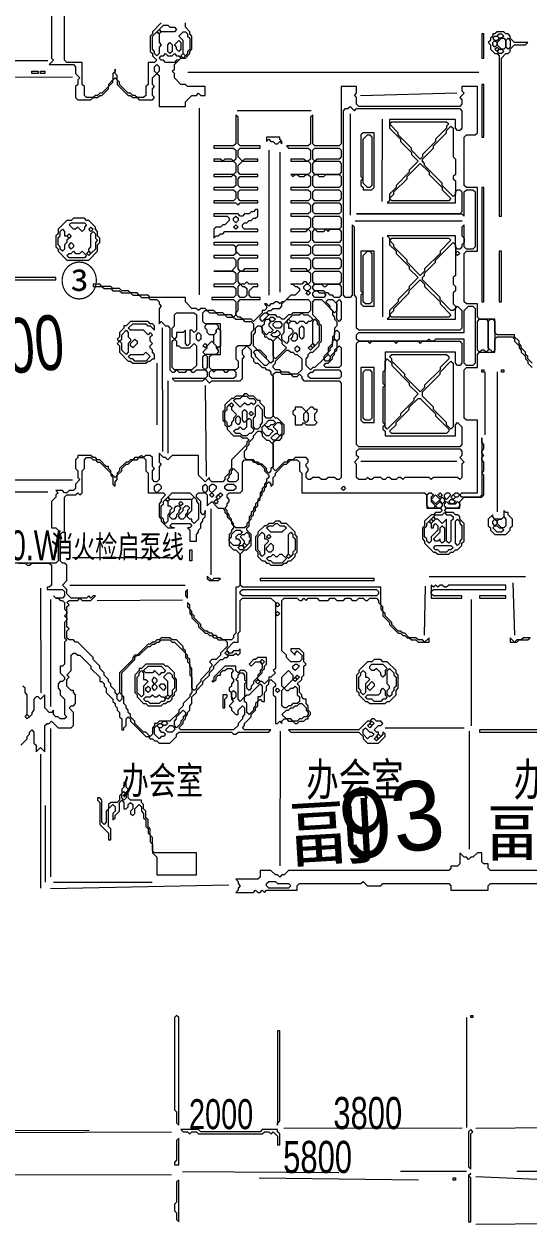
# Model space of a CAD drawing. Extents: x 10 to 1972, y 10 to 1370.
# Drawn here: x 448 to 678, y 307 to 854 of the extents above; entities that cross this region are included whole.
import ezdxf

# ---------------------------------------------------------------- set-up
doc = ezdxf.new("R2010")
doc.units = 0
for name, color, linetype, lineweight in [('OCR_TEXT', 6, 'Continuous', 0), ('TRACE_CURVE', 6, 'Continuous', 0), ('TRACE_STRAIGHT', 5, 'Continuous', 0), ('TRACE_TEXT_SYMBOL', 6, 'Continuous', 0)]:
    doc.layers.add(name, color=color, linetype=linetype, lineweight=lineweight)
doc.styles.add('wqy-unicode', font='wqy-unicode.lff')

msp = doc.modelspace()

# ---------------------------------------------------------------- linework, layer by layer
at = {"layer": 'TRACE_CURVE', "color": 6}
for points in [[(461, 877), (461, 838), (462, 837), (460, 835), (471, 835), (472, 834), (472, 831), (474, 829), (473, 828), (473, 826), (472, 825), (472, 820), (473, 819), (479, 819), (480, 820), (482, 820), (483, 821), (484, 821), (487, 824), (487, 825), (489, 827), (489, 828), (490, 829), (491, 828), (491, 826), (496, 821), (497, 821), (498, 820), (500, 820), (501, 819), (507, 819), (508, 820), (507, 821), (507, 824), (508, 825), (507, 826), (507, 829), (509, 831), (510, 830), (510, 816), (522, 816), (522, 818), (525, 821)], [(504, 821), (503, 820), (500, 820), (499, 821), (498, 821), (497, 822), (496, 822), (492, 826), (492, 827), (491, 828), (491, 830), (490, 831), (490, 833), (490, 832), (489, 831), (489, 828), (487, 826), (487, 825), (484, 822), (483, 822), (482, 821), (481, 821), (480, 820), (477, 820), (476, 821), (476, 825), (475, 826), (475, 836), (468, 836), (467, 837), (467, 877)], [(511, 854), (507, 850), (507, 849), (506, 848), (506, 841), (507, 840), (507, 839), (509, 837), (508, 836), (505, 836), (505, 826), (504, 825), (504, 821)], [(525, 821), (527, 821), (528, 822), (529, 821), (531, 821), (531, 825), (523, 825), (522, 826), (520, 826), (517, 829), (517, 831), (516, 832), (517, 833), (517, 835), (520, 838), (522, 838), (524, 840), (524, 841), (525, 842), (525, 848), (524, 849), (524, 850), (522, 852), (522, 854)], [(593, 825), (593, 799), (592, 798), (581, 798), (580, 799), (580, 812), (579, 811), (579, 799), (578, 798), (568, 798), (569, 797), (578, 797), (579, 796), (579, 792), (578, 791), (577, 791), (576, 792), (570, 792), (570, 791), (578, 791), (579, 790), (579, 786), (578, 785), (570, 785), (571, 784), (572, 785), (573, 785), (574, 784), (576, 784), (577, 785), (578, 785), (579, 784), (579, 780), (578, 779), (570, 779), (570, 778), (578, 778), (579, 777), (579, 774), (578, 773), (570, 773), (570, 772), (578, 772), (579, 771), (579, 768), (578, 767), (570, 767), (570, 766), (578, 766), (579, 765), (579, 761), (578, 760), (570, 760), (570, 759), (577, 759), (578, 760), (579, 759), (579, 755), (578, 754), (570, 754), (570, 753), (578, 753), (579, 752), (579, 749)], [(680, 699), (678, 701), (678, 702), (677, 703), (677, 704), (675, 706), (675, 707), (674, 708), (674, 709), (672, 711), (672, 712), (664, 712), (663, 713), (663, 719), (656, 719), (655, 720), (655, 726), (650, 726), (649, 727), (649, 749), (650, 750), (655, 750), (655, 779), (650, 779), (649, 780), (649, 802), (650, 803), (654, 803), (655, 804), (655, 825), (648, 825), (648, 823), (649, 822), (647, 820), (648, 819), (648, 817), (647, 816), (601, 816), (600, 817), (600, 820), (599, 821), (600, 822), (600, 825), (593, 825)], [(624, 733), (619, 728), (619, 727), (615, 723), (615, 720), (614, 719), (645, 719), (645, 724), (646, 725), (648, 723), (648, 715), (647, 714), (601, 714), (600, 715), (600, 729), (599, 730), (599, 761), (598, 762), (598, 730), (597, 729), (595, 729), (594, 730), (594, 814), (595, 815), (596, 815)], [(596, 815), (597, 816), (599, 814), (600, 815), (647, 815), (648, 814), (648, 806), (647, 805), (646, 805), (645, 806), (645, 810), (615, 810), (615, 806), (620, 801), (620, 800), (625, 795), (625, 794), (628, 791), (624, 787), (624, 786), (618, 780), (618, 779), (615, 776), (615, 773), (614, 772), (645, 772), (645, 777), (646, 778), (647, 778), (648, 777), (648, 768), (647, 767), (600, 767), (648, 767), (649, 766), (649, 777), (650, 778), (653, 778), (654, 777), (654, 752), (653, 751), (650, 751), (649, 752), (649, 762), (648, 761), (648, 757), (649, 756), (649, 754), (648, 753), (648, 752), (647, 751), (646, 751), (645, 752), (645, 757), (614, 757), (615, 756), (615, 753), (618, 750), (618, 749), (624, 743), (624, 742), (628, 738), (624, 734), (624, 733)], [(546, 736), (546, 740), (547, 741), (555, 741), (555, 742), (549, 742), (548, 741), (547, 741), (546, 742), (546, 746), (547, 747), (555, 747), (555, 748), (547, 748), (545, 750), (545, 752), (546, 753), (555, 753), (555, 754), (535, 754), (535, 753), (544, 753), (545, 752), (545, 749), (544, 748), (535, 748), (535, 747), (544, 747), (545, 746), (545, 743), (543, 741), (535, 741), (544, 741), (545, 740), (545, 736), (544, 735), (535, 735), (535, 734), (544, 734), (545, 733), (545, 730), (544, 729), (534, 729), (534, 728), (544, 728), (545, 727), (545, 721), (544, 720), (543, 721), (540, 721), (539, 722), (536, 722), (535, 723), (532, 723), (531, 724), (529, 724), (528, 723), (527, 724), (525, 724), (522, 727), (522, 729), (506, 729), (505, 730), (501, 730)], [(579, 749), (578, 748), (570, 748), (570, 747), (578, 747), (579, 746), (579, 742), (578, 741), (577, 742), (570, 742), (570, 741), (578, 741), (579, 740), (579, 736), (578, 735), (577, 736), (576, 736), (575, 735), (570, 735), (571, 735), (572, 734), (573, 734), (574, 733), (574, 732), (572, 730), (570, 730), (567, 727), (566, 727), (565, 726), (564, 727), (563, 727), (562, 726), (561, 726), (560, 725), (559, 726), (558, 726), (559, 725), (559, 724), (558, 723), (557, 723), (557, 722), (553, 718), (552, 719), (548, 719), (547, 720), (546, 720), (545, 721), (545, 722), (546, 723), (546, 727), (547, 728), (556, 728), (556, 729), (552, 729), (551, 730), (551, 732), (553, 734), (555, 734), (555, 735), (551, 735), (550, 736), (549, 735), (547, 735), (546, 736)], [(501, 730), (500, 731), (497, 731), (496, 732), (493, 732), (492, 733), (489, 733), (488, 734), (484, 734), (483, 735), (480, 735), (480, 734), (484, 734), (485, 733), (488, 733), (489, 732), (492, 732), (493, 731), (497, 731), (498, 730), (501, 730), (502, 729), (505, 729), (506, 728), (509, 728), (510, 727), (510, 726), (511, 725), (510, 724), (510, 717), (511, 718), (513, 716), (514, 716), (515, 715), (515, 696), (516, 695), (517, 695), (518, 696), (519, 695), (522, 695), (523, 696), (524, 696), (525, 695), (526, 695), (527, 696), (531, 696), (532, 695), (532, 693), (531, 692), (516, 692), (517, 691), (530, 691), (531, 692), (533, 690), (534, 691), (547, 691), (548, 692), (548, 701), (549, 702), (548, 703), (548, 705), (550, 707), (552, 705), (552, 702)], [(647, 628), (647, 629), (646, 630), (645, 630), (644, 631), (641, 631), (640, 632), (641, 633), (647, 633), (647, 636), (649, 638), (657, 638), (658, 639), (658, 648), (657, 649), (658, 650), (658, 654), (657, 655), (657, 656), (658, 657), (657, 658), (657, 659), (658, 660), (658, 662), (657, 663), (657, 665), (657, 639), (656, 638), (648, 638), (647, 639), (648, 640), (655, 640), (655, 673), (650, 673), (649, 674), (649, 696), (650, 697), (655, 697), (655, 703), (656, 704), (663, 704), (663, 710), (664, 711), (671, 711), (672, 710), (672, 709), (674, 707), (674, 706), (675, 705), (675, 704), (677, 702), (677, 701), (678, 700), (678, 699), (680, 697)], [(552, 702), (553, 701), (553, 700), (554, 699), (555, 699), (557, 697), (558, 697), (559, 696), (560, 696), (561, 695), (561, 694), (562, 693), (562, 675), (561, 674), (559, 674), (558, 675), (558, 679), (556, 681), (556, 682), (555, 682), (553, 684), (551, 684), (550, 685), (549, 685), (548, 684), (545, 684), (544, 683), (543, 683), (540, 680), (540, 678), (539, 677), (539, 673), (540, 672), (540, 671), (541, 670), (541, 669), (544, 666), (547, 666), (548, 665), (550, 665), (551, 664), (550, 663), (550, 662), (543, 655), (543, 651), (542, 650), (542, 649), (540, 647), (540, 646), (539, 645), (534, 645), (533, 646), (533, 647), (531, 645), (528, 648), (528, 657), (516, 657), (514, 655), (513, 656), (512, 656), (510, 658), (510, 654), (511, 653), (510, 652)], [(510, 652), (510, 646), (509, 645), (508, 645), (507, 646), (507, 650), (508, 651), (507, 652), (507, 656), (506, 657), (504, 657), (503, 656), (502, 657), (501, 656), (499, 656), (498, 655), (497, 655), (496, 654), (495, 654), (492, 651), (492, 650), (491, 649), (491, 648), (490, 647), (488, 649), (488, 650), (487, 651), (487, 652), (486, 652), (483, 655), (482, 655), (481, 656), (480, 656), (479, 657), (473, 657), (473, 656), (472, 655), (472, 651), (473, 650), (473, 647), (474, 646), (472, 644), (472, 642), (471, 641), (469, 641), (468, 640), (467, 640), (466, 641), (463, 641), (464, 640), (463, 639), (463, 638), (461, 636), (461, 624), (463, 624), (464, 623), (464, 609), (463, 608), (423, 608)], [(476, 655), (477, 656), (479, 656), (480, 655), (481, 655), (482, 654), (483, 654), (488, 649), (488, 648), (489, 647), (489, 644), (490, 643), (490, 645), (491, 646), (491, 648), (493, 650), (493, 651), (495, 653), (496, 653), (498, 655), (500, 655), (501, 656), (503, 656), (504, 655), (504, 650), (505, 649), (505, 640), (512, 640), (513, 639), (511, 637), (511, 636), (510, 635), (510, 629), (511, 628), (511, 627), (514, 624), (517, 624), (516, 624), (515, 625), (516, 626), (524, 626), (525, 625), (524, 624), (523, 624), (524, 623), (524, 618), (527, 618), (527, 621), (528, 622), (528, 623), (529, 624), (529, 626), (530, 627), (530, 628), (531, 629), (531, 632), (531, 631), (530, 630), (529, 631), (529, 636), (527, 638), (527, 639), (528, 640), (531, 640)], [(468, 590), (469, 591), (473, 591), (474, 592), (475, 591), (479, 591), (481, 593), (480, 593), (479, 592), (478, 593), (477, 592), (470, 592), (468, 594), (468, 596), (466, 598), (468, 600), (468, 607), (467, 608), (466, 608), (465, 609), (465, 621), (466, 622), (467, 622), (467, 638), (468, 639), (472, 639), (473, 640), (474, 639), (475, 640), (475, 650), (476, 651), (476, 655)], [(552, 621), (550, 623), (550, 624), (551, 625), (551, 627), (552, 628), (552, 629), (553, 630), (553, 631), (554, 632), (554, 633), (555, 634), (555, 636), (556, 637), (556, 638), (557, 639), (557, 640), (558, 641), (558, 642), (559, 643), (559, 644), (560, 645), (561, 644), (561, 643), (562, 644), (562, 647), (563, 648), (563, 649), (567, 653), (568, 653), (570, 655), (573, 655), (574, 654), (574, 650), (575, 649), (575, 640), (631, 640), (632, 639), (632, 633), (638, 633), (639, 632), (638, 631), (636, 631), (635, 630), (634, 630), (631, 627), (631, 625), (630, 624), (630, 619), (631, 618), (631, 617), (635, 613), (636, 613), (637, 612), (642, 612), (643, 613), (644, 613), (645, 614), (646, 614), (648, 616), (648, 617), (649, 618), (649, 626), (647, 628)], [(531, 640), (532, 639), (532, 634), (534, 636), (537, 633), (539, 633), (540, 632), (540, 631), (541, 630), (541, 629), (543, 627), (543, 626), (544, 625), (544, 624), (543, 623), (543, 622), (542, 621), (542, 616), (544, 614), (545, 614), (547, 612), (547, 598), (546, 597), (545, 597), (545, 576), (544, 575), (544, 574), (543, 573), (539, 573), (538, 574), (537, 574), (536, 575), (535, 575), (534, 576), (533, 576), (532, 577), (531, 577), (529, 579), (529, 580), (526, 583), (526, 584), (525, 585), (525, 586), (524, 587), (524, 589), (523, 590), (523, 588), (524, 587), (524, 585), (525, 584), (525, 583), (528, 580), (528, 579), (531, 576), (532, 576), (533, 575), (534, 575), (535, 574), (536, 574), (537, 573), (540, 573), (541, 572), (541, 570), (538, 567)], [(575, 591), (576, 592), (577, 591), (578, 592), (582, 592), (583, 591), (587, 591), (588, 592), (590, 592), (591, 591), (594, 591), (595, 592), (597, 592), (598, 591), (600, 591), (601, 592), (603, 592), (604, 591), (605, 591), (606, 592), (609, 592), (610, 591), (610, 590), (611, 589), (611, 587), (612, 586), (612, 584), (615, 581), (615, 580), (619, 576), (620, 576), (621, 575), (622, 575), (623, 574), (624, 574), (625, 573), (627, 573), (628, 572), (633, 572), (633, 574), (631, 572), (630, 573), (628, 573), (627, 574), (624, 574), (622, 576), (621, 576), (620, 577), (619, 577), (616, 580), (616, 581), (613, 584), (613, 585), (612, 586), (612, 588), (611, 589), (611, 597), (548, 597), (547, 598), (547, 612), (549, 614), (550, 614), (552, 616), (552, 621)], [(446, 608), (449, 608), (450, 607), (451, 607), (452, 608), (460, 608), (461, 607), (461, 598), (460, 597), (459, 597), (459, 596), (466, 596), (467, 595), (467, 593), (466, 592), (463, 592), (462, 593), (463, 592), (464, 592), (465, 591), (466, 591), (467, 590), (467, 587), (468, 586), (468, 585), (467, 584), (468, 583), (468, 582), (467, 581), (467, 574), (468, 573), (467, 572), (467, 562), (466, 561), (465, 561), (465, 558), (467, 556), (467, 555), (466, 554), (465, 554), (464, 553), (464, 551), (465, 550), (465, 548), (467, 546), (467, 539), (468, 538), (467, 537), (465, 537), (464, 538), (463, 538), (462, 539)], [(544, 555), (544, 554), (543, 553), (543, 552), (542, 551), (542, 550), (543, 549), (543, 546), (544, 545), (542, 543), (543, 542), (543, 541), (545, 539), (546, 539), (546, 541), (548, 543), (549, 542), (549, 539), (548, 538), (548, 537), (546, 535), (546, 534), (544, 532), (520, 532), (519, 533), (521, 535), (521, 536), (522, 537), (522, 538), (523, 539), (523, 540), (524, 541), (524, 543), (525, 544), (525, 547), (527, 549), (527, 550), (530, 553), (530, 554), (533, 557), (533, 558), (535, 560), (535, 561), (538, 564), (539, 564), (540, 565), (541, 565), (542, 566), (544, 566), (545, 567), (546, 566), (547, 567), (547, 569), (546, 568), (544, 568), (543, 567), (542, 567), (541, 568), (541, 569), (544, 572), (546, 572), (546, 576), (547, 577), (547, 591)], [(547, 591), (548, 592), (561, 592), (563, 590), (563, 560), (562, 559), (563, 558), (561, 556), (560, 556), (560, 555), (558, 553), (557, 554), (556, 554), (555, 555), (555, 556), (557, 558), (557, 559), (558, 560), (558, 561), (559, 562), (559, 565), (555, 565), (554, 564), (553, 564), (551, 562), (552, 561), (554, 563), (556, 563), (557, 562), (557, 560), (556, 559), (556, 558), (555, 557), (555, 556), (553, 554), (553, 553), (552, 552), (552, 551), (551, 550), (550, 551), (550, 558), (549, 559), (547, 559), (546, 558), (545, 559), (545, 561), (540, 561), (535, 556), (535, 555), (534, 554), (535, 554), (536, 555), (536, 556), (537, 557), (538, 557), (538, 558), (539, 559), (540, 559), (541, 560), (543, 560), (544, 559), (543, 558), (543, 556), (544, 555)], [(558, 549), (559, 550), (559, 552), (560, 553), (560, 554), (561, 555), (563, 553), (563, 552), (562, 551), (562, 548), (563, 547), (563, 535), (564, 535), (565, 536), (566, 535), (566, 536), (567, 537), (568, 537), (569, 536), (571, 536), (572, 535), (573, 535), (574, 536), (576, 536), (577, 537), (578, 537), (578, 538), (579, 539), (579, 540), (578, 541), (578, 543), (577, 544), (577, 546), (576, 546), (575, 547), (575, 548), (574, 549), (574, 552), (573, 553), (575, 555), (575, 556), (576, 557), (576, 561), (577, 562), (576, 563), (576, 567), (574, 569), (570, 569), (570, 568), (572, 566), (572, 567), (573, 568), (575, 566), (575, 564), (574, 563), (570, 563), (568, 565), (568, 566), (566, 568), (566, 591), (567, 592), (573, 592), (574, 591), (575, 591)], [(538, 567), (538, 566), (536, 564), (534, 564), (533, 563), (534, 562), (534, 561), (533, 560), (533, 559), (529, 555), (529, 554), (527, 552), (527, 551), (526, 550), (525, 551), (525, 560), (524, 561), (524, 564), (523, 565), (523, 566), (522, 567), (522, 568), (521, 569), (521, 570), (518, 573), (516, 573), (515, 574), (511, 574), (510, 573), (509, 573), (508, 572), (507, 572), (506, 571), (505, 571), (500, 566), (499, 566), (498, 565), (498, 564), (492, 558), (492, 549), (491, 548), (490, 549), (490, 550), (488, 552), (488, 553), (487, 554), (487, 555), (485, 557), (485, 558), (483, 560), (483, 561), (480, 564), (480, 565), (473, 572), (472, 572), (471, 573), (469, 573), (468, 574), (468, 577), (469, 578), (468, 579), (468, 588), (469, 589), (468, 590)], [(679, 574), (676, 574), (675, 573), (673, 573), (672, 572), (670, 574), (670, 572), (673, 572), (674, 573), (678, 573), (679, 574)], [(468, 557), (470, 559), (470, 566), (471, 567), (472, 567), (473, 566), (474, 566), (479, 561), (479, 560), (483, 556), (483, 554), (484, 554), (485, 553), (485, 552), (486, 551), (486, 549), (489, 546), (489, 545), (490, 544), (490, 543), (491, 542), (491, 541), (492, 540), (492, 538), (493, 537), (493, 532), (494, 532), (494, 533), (495, 534), (495, 537), (496, 538), (497, 537), (497, 536), (504, 529), (505, 529), (506, 528), (507, 528), (508, 527), (509, 527), (510, 526), (515, 526), (518, 529), (518, 530), (519, 531), (543, 531), (544, 530), (545, 530), (546, 531), (560, 531), (561, 532), (549, 532), (548, 533), (549, 534), (549, 535), (552, 538), (552, 539), (554, 541), (554, 542), (555, 543), (555, 545), (556, 546), (557, 545), (558, 545), (558, 549)], [(447, 525), (450, 528), (450, 529), (451, 530), (451, 531), (452, 532), (453, 531), (453, 526), (454, 525), (454, 522), (456, 524), (458, 522), (458, 534), (459, 535), (460, 535), (461, 536), (464, 533), (470, 533), (471, 534), (471, 540), (469, 542), (470, 543), (471, 543), (472, 544), (472, 548), (471, 549), (471, 550), (470, 550), (468, 552), (468, 555), (469, 556), (468, 557)], [(462, 539), (462, 541), (461, 540), (460, 540), (458, 542), (458, 548), (456, 546), (455, 547), (454, 547), (453, 546), (453, 541), (452, 540), (452, 539), (451, 538), (450, 539), (450, 548), (449, 549), (449, 551), (448, 552)], [(689, 532), (656, 532), (656, 531), (689, 531)], [(683, 468), (661, 468), (660, 469), (660, 471), (658, 471), (657, 472), (657, 476), (655, 476), (653, 474), (652, 474), (651, 473), (650, 474), (649, 474), (647, 476), (647, 471), (646, 470), (643, 470)], [(643, 470), (643, 469), (642, 468), (569, 468), (567, 466), (566, 466), (565, 465), (564, 466), (563, 466), (561, 468), (556, 468), (556, 465), (555, 464), (545, 464), (546, 463), (546, 462), (547, 461), (546, 460), (546, 459), (545, 458), (553, 458), (554, 459), (555, 458), (556, 458), (557, 459), (558, 458), (559, 459), (573, 459), (573, 461), (574, 462), (602, 462), (603, 463), (605, 461), (611, 461), (612, 462), (642, 462), (643, 461), (643, 459), (660, 459), (660, 461), (661, 462), (689, 462)]]:
    msp.add_lwpolyline(points, dxfattribs=at)
for points in [[(512, 853), (514, 853), (515, 852), (517, 852), (518, 851), (517, 850), (511, 850), (510, 851)], [(509, 850), (510, 849), (510, 845), (511, 844), (510, 843), (510, 840), (509, 839), (508, 840), (508, 841), (507, 842), (507, 848)], [(509, 850), (510, 851), (511, 850), (510, 849)], [(521, 850), (522, 850), (523, 849), (523, 848), (524, 847), (524, 842), (523, 841), (523, 840), (522, 839), (521, 840), (521, 846), (519, 848)], [(664, 850), (663, 849), (662, 849), (662, 848), (661, 847), (661, 846), (660, 845), (661, 844), (661, 842), (663, 840), (664, 840), (665, 839), (665, 766), (666, 766), (666, 838), (668, 840), (669, 840), (670, 841), (670, 842), (672, 844), (677, 844), (678, 845), (672, 845), (670, 847), (670, 848), (669, 849), (668, 849), (667, 850)], [(662, 847), (663, 848), (664, 848), (665, 847), (664, 846), (663, 846)], [(664, 848), (665, 849), (666, 849), (667, 848), (666, 847), (665, 847)], [(514, 844), (515, 845), (516, 844), (516, 841), (515, 840), (514, 841)], [(519, 846), (520, 845), (520, 842), (519, 841), (518, 842), (518, 843), (517, 844)], [(662, 845), (663, 846), (664, 845), (664, 844), (663, 843), (662, 844)], [(663, 842), (664, 843), (665, 842), (664, 841)], [(666, 847), (667, 847), (668, 846), (668, 843), (667, 842), (666, 842), (664, 844), (664, 845)], [(664, 841), (665, 842), (666, 842), (667, 841), (666, 840), (665, 840)], [(668, 846), (669, 847), (670, 846), (670, 843), (669, 842), (668, 843)], [(512, 839), (513, 840), (514, 839), (516, 839), (517, 840), (518, 839), (519, 839), (520, 838), (519, 837), (518, 837), (517, 836), (513, 836), (512, 837), (511, 837), (510, 838), (511, 839)], [(520, 839), (521, 840), (522, 839), (521, 838)], [(508, 834), (509, 835), (510, 834), (510, 832), (509, 831), (508, 832)], [(615, 808), (616, 809), (641, 809), (642, 808), (641, 807), (641, 806), (636, 801), (636, 800), (630, 794), (630, 793), (629, 792), (625, 796), (625, 797), (619, 803), (619, 804)], [(643, 807), (644, 806), (644, 793), (645, 792), (645, 785), (644, 784), (644, 783), (645, 782), (645, 776), (644, 775), (639, 780), (639, 781), (631, 789), (631, 790), (630, 791), (630, 792), (635, 797), (635, 798), (641, 804), (641, 805)], [(580, 796), (581, 797), (592, 797), (593, 796), (593, 793), (592, 792), (582, 792), (581, 791), (580, 792)], [(580, 790), (581, 791), (592, 791), (593, 790), (593, 786), (592, 785), (581, 785), (580, 786)], [(629, 790), (633, 786), (633, 785), (639, 779), (639, 778), (643, 774), (642, 773), (616, 773), (615, 774), (617, 776), (617, 777), (623, 783), (623, 784)], [(580, 784), (581, 785), (582, 785), (583, 784), (585, 784), (586, 785), (592, 785), (593, 784), (593, 780), (592, 779), (581, 779), (580, 780)], [(580, 777), (581, 778), (592, 778), (593, 777), (593, 774), (592, 773), (581, 773), (580, 774)], [(580, 771), (581, 772), (592, 772), (593, 771), (593, 768), (592, 767), (581, 767), (580, 768)], [(580, 765), (581, 766), (592, 766), (593, 765), (593, 761), (592, 760), (581, 760), (580, 761)], [(580, 759), (581, 760), (582, 759), (585, 759), (586, 760), (587, 759), (588, 760), (592, 760), (593, 759), (593, 755), (592, 754), (581, 754), (580, 755)], [(615, 755), (616, 756), (642, 756), (643, 755), (638, 750), (638, 749), (631, 742), (631, 741), (629, 739), (623, 745), (623, 746), (617, 752), (617, 753)], [(580, 752), (581, 753), (592, 753), (593, 752), (593, 749), (592, 748), (581, 748), (580, 749)], [(644, 754), (645, 753), (645, 739), (644, 738), (644, 735), (645, 734), (645, 732), (644, 731), (644, 726), (645, 725), (645, 724), (644, 723), (643, 723), (638, 728), (638, 729), (630, 737), (630, 738), (631, 739), (631, 740), (636, 745), (636, 746)], [(645, 749), (646, 750), (647, 749), (646, 748)], [(580, 746), (581, 747), (592, 747), (593, 746), (593, 743), (592, 742), (581, 742), (580, 743)], [(580, 740), (581, 741), (592, 741), (593, 740), (593, 736), (592, 735), (581, 735), (580, 736)], [(546, 734), (547, 735), (548, 734), (549, 734), (550, 733), (550, 730), (549, 729), (547, 729), (546, 730)], [(576, 734), (577, 735), (578, 735), (579, 734), (579, 733), (578, 732), (577, 732), (576, 733)], [(580, 734), (581, 735), (584, 735), (585, 734), (586, 734), (587, 735), (592, 735), (593, 734), (593, 730), (592, 729), (590, 729), (589, 730), (588, 730), (587, 731), (586, 731), (585, 732), (581, 732), (580, 733)], [(629, 737), (631, 735), (631, 734), (638, 727), (638, 726), (643, 721), (642, 720), (616, 720), (615, 721), (617, 723), (617, 724), (624, 731), (624, 732)], [(568, 728), (578, 728), (579, 727), (579, 723), (578, 722), (571, 722), (570, 721), (569, 721), (567, 719), (566, 719), (565, 720), (564, 720), (563, 721), (560, 721), (559, 722), (560, 723), (561, 723), (562, 724), (565, 724), (566, 725), (566, 726)], [(577, 731), (578, 732), (579, 731), (578, 730)], [(580, 727), (581, 728), (584, 728), (589, 723), (589, 721), (590, 720), (590, 719), (591, 718), (591, 716), (590, 715), (590, 712), (589, 711), (589, 708), (587, 706), (587, 704), (585, 702), (585, 701), (581, 697), (580, 697), (579, 696), (577, 698), (577, 701), (578, 702), (578, 703), (579, 704), (580, 704), (583, 707), (583, 708), (584, 709), (584, 716), (583, 717), (583, 718), (580, 721)], [(580, 731), (581, 732), (582, 732), (583, 731), (585, 731), (586, 730), (585, 729), (581, 729), (580, 730)], [(586, 727), (587, 728), (589, 728), (591, 726), (591, 723), (590, 722), (588, 724), (588, 725)], [(591, 727), (592, 728), (593, 727), (593, 719), (592, 718), (591, 719)], [(517, 721), (518, 722), (526, 722), (527, 721), (527, 714), (526, 713), (525, 714), (524, 714), (524, 708), (523, 707), (522, 708), (522, 714), (521, 713), (518, 713), (518, 711), (517, 710), (516, 711), (516, 715), (517, 716)], [(530, 722), (531, 723), (532, 723), (533, 722), (536, 722), (537, 721), (540, 721), (541, 720), (544, 720), (545, 719), (548, 719), (549, 718), (552, 718), (553, 717), (553, 714), (552, 713), (552, 708), (551, 707), (546, 707), (545, 706), (545, 701), (546, 700), (546, 697), (545, 696), (534, 696), (533, 697), (533, 702), (534, 703), (538, 703), (538, 717), (531, 717), (530, 718)], [(558, 722), (559, 722), (560, 721), (557, 718), (556, 719), (556, 720)], [(574, 721), (575, 722), (576, 721), (578, 721), (580, 719), (579, 718), (578, 718), (577, 717), (576, 718), (574, 718), (573, 717), (572, 718), (570, 718), (569, 719), (571, 721)], [(651, 725), (653, 725), (654, 724), (654, 699), (653, 698), (650, 698), (649, 699), (649, 710), (636, 710), (635, 709), (634, 709), (633, 710), (632, 709), (601, 709), (600, 710), (600, 712), (601, 713), (649, 713), (649, 723)], [(531, 716), (532, 717), (536, 717), (537, 716), (537, 715), (536, 714), (536, 713), (535, 712), (533, 712), (532, 713), (532, 714), (531, 715)], [(554, 715), (555, 716), (556, 716), (557, 715), (557, 713), (558, 712), (558, 711), (559, 711), (560, 710), (561, 710), (562, 709), (562, 700), (561, 699), (559, 701), (559, 702), (556, 705), (555, 705), (553, 707), (553, 712), (554, 713)], [(558, 718), (559, 719), (560, 719), (561, 718), (560, 717), (560, 716), (562, 714), (561, 713), (560, 713), (559, 712), (557, 714), (557, 716), (558, 717)], [(560, 719), (561, 720), (562, 720), (563, 719), (562, 718), (561, 718)], [(562, 717), (563, 718), (565, 718), (566, 717), (566, 716), (565, 715), (563, 715), (562, 716)], [(567, 717), (568, 718), (569, 717), (569, 715), (570, 715), (571, 714), (571, 713), (569, 711), (569, 709), (568, 708), (566, 710), (566, 712), (567, 713)], [(568, 718), (569, 719), (570, 718), (569, 717)], [(574, 715), (575, 716), (576, 715), (576, 711), (575, 710), (574, 711)], [(580, 718), (581, 719), (582, 718), (582, 717), (583, 716), (583, 709), (581, 707), (580, 708)], [(655, 718), (656, 719), (659, 719), (660, 718), (660, 705), (659, 704), (658, 705), (657, 705), (656, 704), (655, 705)], [(660, 718), (661, 719), (662, 719), (663, 718), (663, 705), (662, 704), (660, 706)], [(527, 712), (528, 713), (529, 712), (529, 710), (528, 709), (527, 710)], [(536, 714), (537, 715), (538, 714), (538, 707), (537, 706), (535, 708), (535, 712), (536, 713)], [(563, 713), (564, 714), (565, 713), (565, 712), (564, 711), (562, 711), (561, 712), (562, 713)], [(564, 711), (566, 709), (566, 708), (568, 706), (563, 701), (562, 702), (562, 709)], [(571, 712), (572, 713), (573, 712), (573, 710), (572, 709), (571, 709), (570, 710), (571, 711)], [(590, 713), (591, 714), (592, 713), (592, 710), (591, 709), (590, 710)], [(516, 709), (517, 710), (518, 709), (518, 707), (519, 707), (520, 706), (524, 706), (526, 708), (527, 707), (527, 698), (525, 696), (517, 696), (516, 697)], [(534, 709), (536, 707), (536, 706), (537, 705), (537, 704), (536, 703), (531, 703), (530, 704), (532, 706), (532, 707)], [(530, 707), (531, 708), (532, 707), (531, 706)], [(572, 706), (573, 707), (574, 706), (574, 705), (573, 704), (572, 705)], [(578, 706), (579, 707), (580, 706), (579, 705)], [(579, 707), (580, 708), (581, 707), (580, 706)], [(591, 706), (592, 707), (593, 706), (593, 698), (592, 697), (586, 697), (585, 698), (586, 699), (587, 699), (589, 701), (589, 702), (590, 703), (590, 704), (591, 705)], [(589, 709), (590, 710), (591, 709), (591, 706), (590, 705), (590, 704), (588, 702), (587, 703), (587, 704), (588, 705), (588, 706), (589, 707)], [(600, 708), (601, 709), (605, 709), (606, 708), (607, 709), (617, 709), (618, 708), (619, 709), (628, 709), (629, 708), (630, 709), (647, 709), (648, 708), (648, 699), (647, 698), (646, 698), (645, 699), (645, 704), (613, 704), (613, 696), (612, 695), (612, 690), (613, 689), (612, 688), (612, 672), (613, 671), (612, 670), (612, 669), (613, 668), (613, 666), (645, 666), (645, 671), (646, 672), (648, 670), (648, 662), (647, 661), (601, 661), (600, 662)], [(530, 702), (531, 703), (532, 702), (532, 697), (531, 696), (530, 697)], [(553, 704), (554, 705), (555, 705), (560, 700), (560, 699), (559, 698), (558, 698), (554, 702), (554, 703)], [(568, 705), (569, 705), (570, 704), (571, 704), (572, 703), (573, 703), (575, 701), (575, 696), (573, 694), (570, 694), (569, 695), (566, 695), (565, 696), (563, 696), (562, 697), (562, 698), (563, 699), (563, 700)], [(587, 703), (588, 702), (588, 701), (587, 700), (586, 700), (585, 701)], [(613, 700), (614, 701), (616, 699), (616, 698), (624, 690), (624, 689), (628, 685), (626, 683), (626, 682), (620, 676), (620, 675), (614, 669), (613, 670)], [(615, 702), (616, 703), (641, 703), (642, 702), (642, 701), (638, 697), (638, 696), (631, 689), (631, 688), (629, 686), (622, 693), (622, 694), (616, 700), (616, 701)], [(643, 700), (644, 699), (644, 670), (643, 669), (641, 671), (641, 672), (635, 678), (635, 679), (630, 684), (630, 686), (638, 694), (638, 695)], [(533, 695), (534, 696), (535, 695), (536, 696), (539, 696), (540, 695), (541, 695), (542, 696), (544, 696), (545, 695), (545, 693), (544, 692), (534, 692), (533, 693)], [(562, 694), (563, 695), (565, 695), (566, 694), (570, 694), (571, 693), (573, 693), (574, 694), (575, 693), (575, 692), (576, 691), (592, 691), (593, 690), (593, 647), (592, 646), (591, 646), (590, 647), (587, 647), (586, 646), (584, 646), (583, 647), (580, 647), (579, 646), (578, 646), (577, 647), (577, 649), (578, 650), (578, 651), (577, 652), (577, 653), (578, 654), (578, 655), (577, 656), (572, 656), (571, 655), (569, 655), (568, 654), (567, 654), (563, 650), (562, 651), (562, 663), (563, 664), (565, 664), (566, 665), (566, 666), (567, 667), (567, 671), (564, 674), (563, 674), (562, 675)], [(580, 695), (581, 696), (592, 696), (593, 695), (593, 693), (592, 692), (579, 692), (578, 693), (578, 694), (579, 695)], [(547, 683), (548, 684), (550, 684), (551, 683), (553, 683), (554, 682), (554, 681), (553, 680), (552, 681), (551, 680), (550, 680), (549, 681), (547, 679), (544, 682), (545, 683)], [(541, 679), (542, 680), (543, 679), (543, 678), (545, 676), (545, 675), (544, 674), (544, 673), (543, 672), (543, 671), (542, 670), (541, 671), (541, 672), (540, 673), (540, 677), (541, 678)], [(542, 680), (543, 681), (544, 680), (543, 679)], [(548, 677), (549, 678), (550, 677), (550, 673), (549, 672), (548, 673)], [(554, 679), (555, 680), (557, 678), (557, 672), (556, 671), (556, 670), (555, 669), (554, 669), (553, 670), (553, 674), (554, 675)], [(628, 683), (629, 683), (636, 676), (636, 675), (642, 669), (642, 668), (641, 667), (616, 667), (615, 668), (618, 671), (618, 672), (624, 678), (624, 679)], [(550, 673), (551, 674), (552, 673), (552, 670), (553, 669), (553, 668), (552, 667), (551, 667), (550, 666), (548, 666), (547, 667), (545, 667), (544, 668), (545, 669), (546, 669), (547, 670), (548, 669), (549, 669), (550, 670)], [(545, 674), (546, 675), (547, 674), (547, 672), (546, 671), (545, 672)], [(551, 676), (552, 677), (553, 676), (552, 675)], [(560, 673), (562, 673), (563, 672), (562, 671), (561, 671), (560, 670), (559, 670), (558, 671)], [(555, 668), (556, 668), (557, 667), (557, 666), (559, 664), (560, 664), (562, 662), (562, 652), (561, 651), (561, 650), (560, 649), (559, 650), (559, 651), (557, 653), (556, 653), (555, 654), (554, 654), (553, 655), (550, 655), (549, 656), (549, 659), (550, 660), (550, 661), (551, 662), (551, 663), (553, 665), (553, 666)], [(557, 670), (558, 671), (560, 669), (561, 669), (562, 668), (560, 666), (559, 666), (557, 668)], [(563, 667), (564, 667), (565, 666), (563, 664), (562, 664), (561, 665)], [(564, 672), (565, 672), (566, 671), (566, 667), (565, 666), (564, 667), (564, 668), (562, 670)], [(600, 659), (601, 660), (647, 660), (648, 659), (648, 657), (647, 656), (649, 654), (648, 653), (648, 647), (647, 646), (646, 647), (635, 647), (634, 646), (633, 647), (622, 647), (621, 646), (620, 647), (619, 647), (618, 646), (616, 646), (615, 647), (614, 647), (613, 646), (612, 646), (611, 647), (608, 647), (607, 646), (606, 646), (605, 647), (604, 646), (601, 646), (600, 647), (600, 653), (599, 654), (601, 656), (600, 657)], [(548, 654), (549, 655), (552, 655), (553, 654), (554, 654), (555, 653), (556, 653), (558, 651), (558, 650), (560, 648), (560, 647), (559, 646), (559, 645), (558, 644), (558, 643), (557, 642), (557, 641), (556, 640), (556, 638), (555, 637), (555, 636), (554, 635), (554, 634), (553, 633), (553, 632), (552, 631), (552, 630), (551, 629), (551, 627), (550, 626), (550, 625), (549, 624), (545, 624), (544, 625), (544, 626), (543, 627), (543, 628), (542, 629), (542, 630), (541, 631), (541, 632), (540, 633), (541, 634), (541, 635), (542, 636), (542, 637), (541, 638), (541, 639), (542, 640), (547, 640), (548, 641)], [(543, 650), (544, 651), (546, 649), (546, 646), (545, 645), (542, 645), (541, 646), (542, 647), (542, 648), (543, 649)], [(508, 643), (509, 644), (510, 644), (511, 643), (511, 642), (509, 640), (508, 641)], [(516, 640), (524, 640), (526, 638), (525, 637), (515, 637), (514, 638)], [(530, 643), (531, 644), (532, 643), (532, 641), (531, 640), (530, 641)], [(533, 643), (534, 644), (535, 644), (536, 643), (536, 642), (534, 640), (533, 641)], [(533, 639), (534, 640), (535, 639), (534, 638)], [(537, 639), (538, 640), (539, 639), (538, 638)], [(540, 643), (541, 644), (544, 644), (545, 643), (545, 642), (544, 641), (541, 641), (540, 642)], [(593, 642), (594, 643), (595, 642), (594, 641)], [(632, 639), (633, 640), (634, 640), (635, 639), (634, 638), (634, 636), (636, 634), (635, 633), (633, 633), (632, 634)], [(637, 639), (638, 640), (639, 639), (638, 638)], [(640, 639), (641, 640), (642, 640), (643, 639), (641, 637), (640, 638)], [(644, 639), (645, 640), (646, 640), (647, 639), (646, 638), (645, 638)], [(512, 636), (513, 637), (514, 636), (514, 634), (515, 634), (516, 633), (515, 632), (515, 631), (514, 630), (514, 627), (513, 626), (512, 627), (512, 628), (511, 629), (511, 634), (512, 635)], [(513, 637), (514, 638), (515, 637), (514, 636)], [(517, 633), (518, 634), (519, 634), (520, 633), (519, 632), (519, 631), (518, 630), (518, 629), (517, 628), (516, 628), (515, 629), (515, 630), (517, 632)], [(519, 635), (520, 636), (521, 635), (520, 634)], [(521, 633), (522, 634), (523, 634), (524, 633), (523, 632), (523, 631), (522, 630), (522, 629), (521, 628), (520, 628), (519, 629), (519, 630), (521, 632)], [(525, 637), (526, 638), (527, 637), (527, 636), (528, 635), (528, 628), (526, 626), (525, 627), (525, 628), (524, 628), (523, 629), (523, 630), (525, 632)], [(535, 636), (536, 637), (537, 636), (536, 635)], [(536, 638), (537, 639), (538, 638), (537, 637)], [(636, 639), (638, 637), (636, 635), (634, 637)], [(638, 636), (639, 635), (639, 634), (638, 633), (637, 633), (636, 634)], [(638, 637), (639, 638), (640, 637), (640, 636), (639, 635), (638, 636)], [(640, 635), (641, 636), (642, 635), (645, 635), (646, 636), (647, 635), (647, 634), (646, 633), (641, 633), (640, 634)], [(642, 636), (643, 637), (644, 637), (645, 636), (644, 635), (643, 635)], [(643, 638), (644, 639), (645, 638), (644, 637)], [(634, 628), (635, 629), (636, 628), (635, 627)], [(639, 630), (640, 631), (641, 630), (643, 630), (644, 629), (644, 628), (643, 627), (643, 618), (642, 617), (641, 618), (641, 628), (639, 626), (637, 628), (636, 628), (635, 629), (636, 630)], [(632, 626), (633, 627), (634, 626), (634, 624), (635, 624), (635, 625), (636, 626), (637, 625), (637, 623), (634, 620), (634, 618), (633, 617), (632, 618), (632, 619), (631, 620), (631, 624), (632, 625)], [(633, 627), (634, 628), (635, 627), (634, 626)], [(638, 624), (639, 625), (640, 624), (640, 618), (639, 617), (638, 618), (638, 619), (637, 618), (636, 618), (635, 619), (638, 622)], [(645, 627), (646, 628), (647, 627), (647, 626), (648, 625), (648, 619), (647, 618), (647, 617), (646, 616), (645, 617)], [(545, 623), (547, 623), (548, 622), (547, 621), (546, 621), (545, 620), (545, 619), (546, 619), (547, 618), (547, 617), (546, 616), (544, 616), (542, 618), (542, 619), (543, 620), (543, 621)], [(549, 621), (550, 622), (551, 621), (551, 620), (552, 619), (551, 618), (551, 617), (550, 616), (549, 617), (549, 618), (547, 620), (548, 621)], [(546, 615), (547, 616), (548, 616), (549, 615), (548, 614), (547, 614)], [(548, 616), (549, 617), (550, 616), (549, 615)], [(635, 615), (636, 616), (643, 616), (644, 615), (643, 614), (642, 614), (641, 613), (638, 613), (637, 614), (636, 614)], [(547, 595), (548, 596), (609, 596), (610, 595), (610, 594), (609, 593), (548, 593), (547, 594)], [(563, 589), (564, 590), (565, 589), (564, 588)], [(563, 585), (564, 586), (565, 585), (564, 584)], [(510, 572), (511, 573), (515, 573), (516, 572), (517, 572), (522, 567), (522, 565), (523, 564), (523, 563), (524, 562), (524, 557), (525, 556), (525, 549), (524, 548), (524, 547), (521, 544), (521, 543), (519, 541), (519, 540), (515, 536), (510, 536), (509, 535), (508, 535), (508, 534), (507, 533), (507, 530), (506, 529), (504, 531), (503, 531), (499, 535), (499, 536), (497, 538), (497, 539), (496, 540), (496, 541), (495, 542), (495, 543), (494, 544), (494, 547), (493, 548), (493, 558), (499, 564), (499, 565), (500, 566), (501, 566), (505, 570), (506, 570), (507, 571), (508, 571), (509, 572)], [(540, 567), (541, 568), (542, 567), (541, 566)], [(556, 563), (557, 564), (558, 563), (557, 562)], [(546, 557), (547, 558), (548, 558), (549, 557), (549, 555), (550, 554), (549, 553), (549, 547), (547, 545), (546, 546), (546, 554), (545, 555), (546, 556)], [(569, 559), (571, 557), (571, 555), (567, 551), (566, 552), (566, 556)], [(571, 561), (572, 562), (573, 562), (574, 561), (572, 559), (571, 560)], [(556, 553), (557, 552), (557, 548), (556, 547), (555, 547), (555, 545), (554, 544), (554, 543), (553, 542), (553, 541), (551, 539), (550, 540), (550, 544), (549, 545), (549, 547), (550, 548), (551, 548)], [(554, 554), (555, 555), (556, 554), (555, 553)], [(571, 551), (572, 552), (573, 551), (573, 548), (574, 547), (574, 545), (573, 544), (571, 544), (570, 543), (569, 543), (568, 542), (567, 542), (566, 543), (566, 550), (567, 551), (568, 550), (569, 550), (570, 551)], [(571, 555), (572, 556), (573, 555), (572, 554)], [(572, 556), (573, 557), (574, 556), (573, 555)], [(491, 548), (492, 549), (493, 548), (493, 546), (492, 545), (491, 546)], [(543, 549), (544, 550), (545, 549), (545, 547), (544, 546), (543, 547)], [(563, 550), (564, 551), (565, 550), (564, 549)], [(573, 543), (574, 544), (575, 544), (577, 542), (577, 541), (578, 540), (578, 539), (577, 538), (576, 538), (575, 537), (574, 537), (573, 536), (571, 536), (570, 537), (568, 537), (566, 539), (568, 541), (569, 541), (570, 542), (571, 542), (572, 543)], [(449, 538), (450, 539), (451, 538), (450, 537)], [(511, 535), (512, 536), (513, 536), (514, 535), (513, 534), (512, 534)], [(521, 541), (522, 540), (522, 539), (521, 538), (521, 537), (520, 536), (520, 535), (518, 533), (517, 534), (517, 536), (518, 537), (518, 538)], [(508, 533), (509, 534), (510, 533), (510, 532), (511, 531), (512, 531), (513, 530), (512, 529), (511, 529), (510, 528), (508, 530)], [(509, 534), (510, 535), (511, 535), (512, 534), (511, 533), (510, 533)], [(515, 534), (516, 534), (517, 533), (517, 532), (516, 531), (514, 531), (513, 532)], [(559, 462), (560, 463), (563, 463), (564, 462), (569, 462), (570, 461), (569, 460), (560, 460), (559, 461)]]:
    msp.add_lwpolyline(points, close=True, dxfattribs=at)
at = {"layer": 'TRACE_STRAIGHT', "color": 5}
for p, q in [((314.37, 836.69), (459.37, 836.9)), ((523.13, 831.5), (655.63, 831.62)), ((333.12, 829.33), (470.63, 829.37)), ((601.85, 820.91), (645.64, 822.12)), ((528.32, 815.12), (528.32, 730.12)), ((545.62, 814.14), (579.38, 814.14)), ((597.24, 766.37), (597.25, 812.63)), ((611.59, 772.62), (611.82, 810.12)), ((560, 796), (560, 730)), ((565.13, 731.37), (565.14, 795.12)), ((599.37, 763.84), (648.12, 763.89)), ((611.77, 756.38), (611.78, 720.12)), ((511.4, 715.13), (511.55, 658.87)), ((509, 699), (509, 671)), ((658.56, 666.37), (658.59, 695.13)), ((664.03, 695.13), (664.07, 631.37)), ((514, 691), (514, 658)), ((530.97, 688.88), (531.45, 647.62)), ((601.88, 654.34), (645.62, 654.35)), ((333.12, 645.91), (470.62, 645.91)), ((313.13, 640.52), (459.38, 640.4)), ((533.54, 632.63), (533.61, 602.63)), ((470.62, 610.48), (516.87, 610.48)), ((633.12, 601.87), (676.87, 601.86)), ((456.07, 596.63), (456.1, 548.87)), ((469.37, 597.94), (521.88, 597.95)), ((630.97, 575.12), (631.4, 597.47)), ((671.15, 598.93), (671.91, 575.13)), ((460.62, 591.38), (460.62, 542.62)), ((481.87, 590.91), (520.63, 591.2)), ((652.37, 533.87), (652.39, 591.37)), ((460.62, 532.62), (460.62, 465.12)), ((565.26, 470.12), (565.31, 531.37)), ((613, 533), (649, 533)), ((651.3, 531.37), (651.31, 477.62)), ((456, 521), (456, 460)), ((458.09, 497.62), (458.2, 462.62)), ((460.56, 459.74), (541.85, 461.38)), ((461.88, 462.62), (506.88, 462.62)), ((650, 401), (650, 351)), ((566.87, 350.69), (648.13, 350.84)), ((654.37, 350.61), (736.89, 351.43)), ((325.62, 349.32), (478.12, 349.65)), ((355.63, 348.33), (515.63, 348.99)), ((440.62, 329.3), (515.62, 329.5)), ((520.63, 330.95), (591.88, 330.46)), ((555.61, 328.07), (628.13, 327.17)), ((620, 331), (650, 331)), ((654.36, 328.6), (685.66, 327.26)), ((673, 331), (719, 331)), ((654.37, 306.98), (824.38, 308.2))]:
    msp.add_line(p, q, dxfattribs=at)
at = {"layer": 'TRACE_TEXT_SYMBOL', "color": 6}
for points in [[(657, 849), (657, 838), (658, 838), (658, 849)], [(452, 832), (455, 832), (455, 831), (452, 831)], [(456, 832), (458, 832), (458, 831), (456, 831)], [(657, 826), (657, 802), (658, 802), (658, 826)], [(603, 804), (602, 803), (602, 784), (603, 783), (602, 782), (602, 780), (603, 779), (603, 778), (607, 778), (608, 779), (608, 804)], [(559, 802), (559, 800), (560, 801), (561, 800), (562, 800), (563, 799), (564, 799), (565, 800), (566, 799), (566, 800), (565, 801), (565, 802)], [(605, 803), (606, 803), (607, 802), (607, 780), (606, 779), (605, 779), (603, 781), (603, 801)], [(657, 779), (657, 727), (658, 727), (658, 779)], [(554, 769), (553, 768), (552, 768), (551, 767), (549, 767), (548, 766), (547, 766), (546, 767), (535, 767), (535, 766), (541, 766), (542, 765), (542, 764), (540, 762), (539, 762), (538, 761), (536, 761), (535, 760), (535, 756), (536, 757), (537, 757), (538, 758), (539, 758), (540, 759), (555, 759), (555, 760), (549, 760), (548, 761), (548, 762), (549, 763), (550, 763), (551, 764), (552, 764), (553, 765), (554, 765), (555, 766), (555, 769)], [(544, 765), (545, 766), (546, 765), (546, 764), (545, 763), (544, 764)], [(471, 765), (470, 764), (468, 764), (464, 760), (464, 758), (463, 757), (463, 752), (464, 751), (464, 750), (468, 746), (478, 746), (482, 750), (482, 753), (483, 754), (483, 756), (482, 757), (482, 759), (481, 760), (481, 761), (478, 764), (477, 764), (476, 765)], [(465, 759), (466, 760), (467, 759), (467, 757), (468, 757), (469, 756), (468, 755), (468, 754), (467, 753), (467, 751), (466, 750), (465, 751), (465, 752), (464, 753), (464, 756), (465, 757)], [(469, 762), (470, 763), (476, 763), (477, 762), (476, 761), (476, 760), (475, 759), (473, 761), (472, 760), (471, 760)], [(478, 760), (479, 761), (480, 760), (479, 759)], [(544, 761), (545, 762), (546, 761), (545, 760)], [(468, 757), (469, 758), (470, 757), (469, 756)], [(479, 758), (480, 759), (481, 758), (481, 756), (482, 755), (481, 754), (481, 751), (479, 749), (478, 750), (478, 751), (479, 752)], [(470, 749), (471, 750), (472, 749), (474, 749), (475, 750), (477, 748), (476, 747), (469, 747), (468, 748), (469, 749)], [(469, 753), (470, 754), (471, 753), (471, 752), (470, 751), (469, 752)], [(477, 749), (478, 750), (479, 749), (478, 748)], [(602, 750), (602, 732), (603, 731), (602, 730), (602, 726), (603, 725), (608, 725), (608, 750)], [(605, 750), (606, 750), (607, 749), (607, 727), (606, 726), (604, 726), (603, 727), (603, 748)], [(665, 750), (665, 727), (666, 727), (666, 750)], [(438, 738), (437, 737), (463, 737), (463, 738)], [(497, 718), (495, 716), (494, 716), (494, 715), (492, 713), (492, 711), (491, 710), (492, 709), (491, 708), (492, 707), (492, 704), (496, 700), (497, 700), (498, 699), (504, 699), (505, 700), (506, 700), (507, 701), (508, 701), (508, 703), (507, 704), (507, 705), (506, 706), (506, 707), (507, 708), (506, 709), (506, 711), (507, 712), (506, 713), (505, 712), (503, 714), (497, 714), (496, 715), (498, 717), (504, 717), (505, 716), (506, 716), (508, 714), (508, 716), (507, 717), (506, 717), (505, 718)], [(495, 714), (496, 713), (496, 711), (497, 710), (497, 709), (496, 708), (496, 704), (495, 703), (493, 705), (493, 708), (492, 709), (493, 710), (493, 712)], [(499, 710), (500, 709), (500, 708), (498, 706), (497, 707), (497, 708)], [(503, 703), (504, 704), (506, 702), (504, 700), (499, 700), (498, 701), (497, 701), (496, 702), (497, 703)], [(602, 697), (602, 673), (603, 672), (608, 672), (608, 697)], [(603, 695), (604, 696), (606, 696), (607, 695), (607, 674), (606, 673), (604, 673), (603, 674)], [(657, 696), (658, 696), (658, 695), (657, 695)], [(666, 696), (667, 696), (667, 695), (666, 695)], [(572, 679), (572, 678), (571, 677), (571, 676), (572, 675), (572, 671), (575, 671), (576, 672), (577, 671), (581, 671), (582, 672), (581, 673), (581, 676), (582, 677), (582, 678), (581, 678), (580, 679), (579, 679), (577, 677), (575, 679)], [(576, 676), (577, 677), (578, 676), (578, 673), (577, 672), (576, 673)], [(667, 632), (667, 629), (666, 628), (663, 628), (662, 629), (662, 630), (660, 628), (660, 625), (661, 624), (661, 623), (663, 621), (668, 621), (670, 623), (670, 624), (671, 625), (671, 628), (669, 630), (669, 631), (668, 631)], [(666, 628), (667, 629), (668, 628), (668, 625), (667, 624), (666, 624), (664, 626), (664, 627), (665, 628)], [(563, 627), (562, 626), (560, 626), (559, 625), (558, 625), (555, 622), (555, 621), (554, 620), (554, 614), (555, 613), (555, 611), (557, 609), (558, 609), (559, 608), (560, 608), (561, 607), (566, 607), (567, 608), (568, 608), (569, 609), (570, 609), (572, 611), (572, 612), (573, 613), (573, 620), (572, 621), (572, 622), (568, 626), (566, 626), (565, 627)], [(562, 625), (563, 626), (564, 626), (565, 625), (567, 625), (568, 624), (566, 622), (561, 622), (559, 624), (560, 625)], [(662, 627), (663, 628), (664, 627), (664, 626), (663, 625), (662, 626)], [(662, 624), (663, 625), (664, 625), (665, 624), (666, 624), (667, 623), (666, 622), (664, 622)], [(557, 622), (558, 621), (558, 619), (559, 619), (560, 618), (558, 616), (558, 612), (557, 611), (556, 612), (556, 613), (555, 614), (555, 620)], [(559, 620), (560, 621), (561, 620), (560, 619)], [(569, 621), (570, 622), (571, 621), (571, 620), (572, 619), (572, 614), (571, 613), (571, 612), (570, 611), (569, 612)], [(524, 614), (525, 614), (525, 609), (524, 609)], [(561, 617), (562, 616), (562, 614), (561, 613), (560, 613), (559, 614), (559, 615)], [(561, 611), (562, 612), (563, 611), (564, 611), (565, 612), (566, 612), (568, 610), (566, 608), (562, 608), (561, 609), (560, 609), (559, 610), (560, 611)], [(568, 611), (569, 612), (570, 611), (569, 610)], [(532, 602), (532, 601), (533, 600), (537, 600), (538, 601), (535, 601), (534, 600)], [(523, 596), (522, 595), (522, 593), (523, 592)], [(556, 601), (556, 600), (608, 600), (608, 601)], [(634, 598), (634, 592), (648, 592), (648, 593), (635, 593), (634, 594), (634, 595), (635, 596), (668, 596), (668, 598), (642, 598), (641, 597), (640, 597), (639, 598), (638, 598), (637, 597), (636, 598), (635, 597)], [(656, 593), (656, 592), (668, 592), (668, 593)], [(608, 564), (607, 563), (605, 563), (601, 559), (601, 558), (600, 557), (600, 550), (601, 549), (601, 548), (604, 545), (605, 545), (606, 544), (613, 544), (614, 545), (615, 545), (618, 548), (618, 550), (619, 551), (619, 557), (618, 558), (618, 559), (614, 563), (612, 563), (611, 564)], [(504, 562), (502, 560), (501, 560), (501, 559), (499, 557), (499, 549), (500, 548), (500, 547), (503, 544), (504, 544), (505, 543), (511, 543), (512, 544), (513, 544), (514, 545), (515, 545), (516, 546), (516, 547), (517, 548), (517, 549), (518, 550), (518, 555), (517, 556), (517, 558), (514, 561), (513, 561), (512, 562)], [(501, 558), (502, 559), (503, 558), (503, 555), (504, 555), (505, 554), (503, 552), (503, 548), (502, 547), (500, 549), (500, 556), (501, 557)], [(505, 561), (511, 561), (513, 559), (512, 558), (511, 558), (510, 557), (508, 559), (507, 558), (504, 558), (503, 559)], [(514, 558), (515, 558), (516, 557), (516, 556), (517, 555), (517, 551), (516, 550), (516, 548), (515, 547), (514, 548), (514, 554), (512, 556)], [(602, 558), (603, 559), (604, 558), (604, 556), (605, 556), (606, 555), (604, 553), (604, 549), (603, 548), (602, 549), (602, 550), (601, 551), (601, 556), (602, 557)], [(606, 561), (607, 562), (612, 562), (614, 560), (613, 559), (613, 557), (612, 556), (611, 557), (611, 558), (609, 560), (608, 559), (607, 559), (606, 560)], [(614, 559), (615, 560), (617, 558), (617, 557), (618, 556), (618, 552), (617, 551), (617, 550), (616, 549), (616, 548), (615, 547), (614, 548), (614, 550), (615, 551), (615, 552), (614, 553)], [(504, 551), (505, 552), (506, 551), (506, 550), (505, 549), (504, 550)], [(507, 555), (508, 556), (509, 555), (509, 554), (508, 553), (507, 554)], [(507, 552), (508, 553), (509, 552), (509, 551), (508, 550), (507, 551)], [(510, 552), (511, 553), (512, 553), (513, 552), (513, 551), (512, 550)], [(607, 554), (608, 553), (608, 552), (606, 550), (605, 551), (605, 552)], [(506, 547), (507, 548), (508, 547), (509, 547), (510, 548), (511, 547), (512, 547), (513, 546), (512, 545), (511, 545), (510, 544), (506, 544), (505, 545), (504, 545), (503, 546), (504, 547)], [(513, 547), (514, 548), (515, 547), (514, 546)], [(539, 548), (539, 542), (540, 542), (540, 546), (541, 547), (541, 548)], [(611, 550), (612, 551), (613, 550), (613, 548), (614, 547), (613, 546), (612, 546), (611, 545), (608, 545), (607, 546), (605, 546), (604, 547), (605, 548), (610, 548), (611, 549)], [(607, 537), (606, 536), (605, 536), (601, 532), (569, 532), (570, 531), (601, 531), (603, 529), (603, 528), (605, 526), (610, 526), (613, 529), (613, 530), (612, 531), (612, 530), (611, 529), (610, 530), (610, 531), (609, 531), (608, 532), (610, 534), (611, 534), (612, 535), (611, 536), (609, 536), (608, 537)], [(606, 535), (607, 536), (608, 535), (607, 534)], [(603, 532), (604, 533), (606, 531), (607, 531), (608, 530), (607, 529), (606, 529), (605, 528), (603, 530)], [(605, 534), (606, 535), (607, 534), (606, 533)], [(608, 528), (609, 529), (610, 528), (609, 527)], [(609, 529), (610, 530), (611, 529), (610, 528)], [(493, 503), (494, 504), (495, 503), (495, 501), (494, 500), (493, 501)], [(518, 402), (517, 401), (517, 359), (518, 358), (518, 353), (519, 352), (519, 401)], [(652, 402), (653, 402), (653, 401), (652, 401)], [(564, 395), (564, 352), (564, 353), (565, 354), (565, 395)], [(520, 350), (521, 349), (523, 349), (524, 348), (525, 349), (527, 349), (528, 348), (557, 348), (558, 349), (560, 349), (561, 348), (562, 349), (564, 347), (564, 343), (565, 343), (565, 348), (564, 349), (564, 350), (557, 350), (556, 349), (529, 349), (528, 350)], [(652, 350), (651, 349), (651, 333), (652, 332), (652, 348), (653, 349)], [(519, 346), (518, 345), (518, 336), (517, 335), (517, 334), (519, 334)], [(644, 328), (645, 328), (645, 327), (644, 327)], [(652, 330), (651, 329), (651, 308), (652, 308), (652, 328), (651, 329)], [(519, 327), (518, 326), (518, 317), (517, 316), (517, 313), (518, 312), (518, 309), (519, 308)]]:
    msp.add_lwpolyline(points, close=True, dxfattribs=at)
for points in [[(545, 812), (545, 799), (544, 798), (535, 798), (535, 797), (544, 797), (545, 796), (545, 792), (544, 791), (543, 792), (540, 792), (539, 791), (538, 792), (535, 792), (535, 791), (544, 791), (545, 790), (545, 786), (544, 785), (535, 785), (535, 784), (543, 784), (544, 785), (545, 784), (545, 780), (544, 779), (535, 779), (535, 778), (544, 778), (545, 777), (545, 774), (544, 773), (535, 773), (535, 772), (545, 772), (546, 771), (547, 772), (555, 772), (555, 773), (547, 773), (546, 774), (546, 777), (547, 778), (555, 778), (555, 779), (547, 779), (546, 780), (546, 783), (547, 784), (555, 784), (555, 785), (547, 785), (546, 786), (546, 789), (548, 791), (555, 791), (555, 792), (549, 792), (548, 791), (546, 793), (546, 796), (547, 797), (556, 797), (556, 798)], [(556, 798), (547, 798), (546, 799), (546, 811), (545, 812)], [(494, 508), (494, 506), (493, 505), (493, 503), (492, 502), (492, 500), (491, 499), (488, 499), (487, 498), (487, 496), (486, 495), (486, 490), (485, 489), (484, 490), (484, 500), (483, 501), (482, 501), (482, 500), (483, 499), (483, 489), (487, 485), (487, 482), (488, 482), (488, 487), (487, 488), (487, 496), (489, 498), (490, 497), (490, 495), (489, 494), (489, 491), (490, 492), (490, 493), (492, 495), (492, 499), (493, 500), (494, 499), (494, 496), (495, 496), (496, 497), (496, 498), (497, 499), (498, 498), (498, 496), (497, 495), (497, 494), (498, 493), (499, 494), (499, 496), (501, 498), (502, 497), (502, 495), (503, 494), (503, 492), (504, 491), (504, 488), (505, 487), (505, 485), (506, 484), (506, 481), (507, 480), (507, 476), (509, 474), (509, 466)], [(509, 466), (527, 466), (527, 476), (508, 476), (507, 477), (507, 483), (506, 484), (506, 487), (505, 488), (505, 491), (504, 492), (504, 495), (503, 496), (503, 498), (502, 499), (502, 500), (497, 500), (496, 501), (496, 505), (495, 506), (495, 508), (494, 508)]]:
    msp.add_lwpolyline(points, dxfattribs=at)

# ---------------------------------------------------------------- texts
at = {"layer": 'OCR_TEXT', "color": 6, "style": 'wqy-unicode'}
for s, height, width, p in [('③', 13.69, 0.928624, (465, 729.59)), ('NH-BV-4x2.5-G20.W', 13.563, 0.72, (343.38, 609.29)), ('消火检启泵线', 10.281, 0.72, (460.76, 610.35)), ('办会室', 15.026, 0.72, (577.08, 501.89)), ('办会室', 15.026, 0.72, (671.58, 501.89)), ('办会室', 12.654, 0.72, (492.86, 502.59)), ('副', 20.84, 1.229383, (659, 474.62)), ('2000', 13.666, 0.72, (523.63, 350.18)), ('3800', 14.642, 0.72, (589.41, 350.2)), ('5800', 14.642, 0.72, (566.56, 330.2))]:
    msp.add_text(s, height=height, dxfattribs=dict(at, width=width)).set_placement(p)
for s, height, rotation, width, p in [('43400', 24.968, 5.0006, 0.72, (401.12, 690.67)), ('93', 31.65, 7.9696, 1.003268, (594.69, 472.38)), ('副', 24.1, 3.3665, 1.206935, (569.71, 472.01))]:
    msp.add_text(s, height=height, rotation=rotation, dxfattribs=dict(at, width=width)).set_placement(p)

doc.saveas('drawing.dxf')
